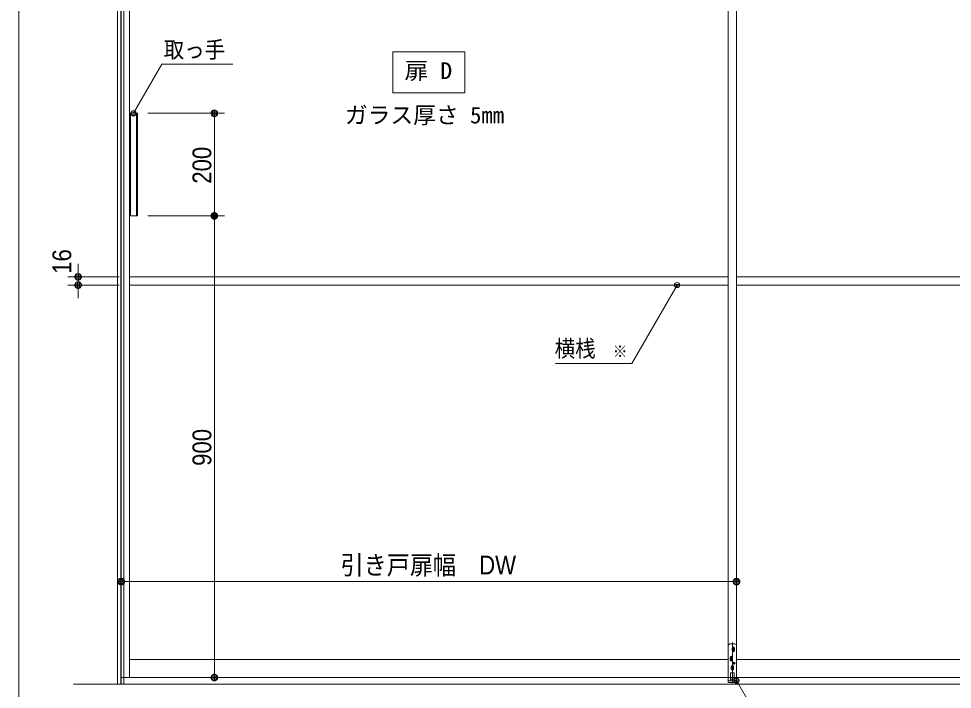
# Model space of a CAD drawing. Units: millimetres, scale not verified. Extents: x -6062 to 6062, y -3045 to 3045.
# Drawn here: x -5788 to -3967, y -1960 to -653 of the extents above; entities that cross this region are included whole.
import ezdxf
from ezdxf.enums import TextEntityAlignment as Align

# ---------------------------------------------------------------- set-up
doc = ezdxf.new("R2010")
doc.units = ezdxf.units.MM
doc.header["$LTSCALE"] = 20
for name, color, linetype, lineweight in [('0-0_2寸法-1', 7, 'Continuous', 9), ('0-1_0', 7, 'Continuous', 9), ('0-2_2寸法-3', 7, 'Continuous', 9), ('0-3_2寸法-2', 7, 'Continuous', 9), ('0-4_3一般', 7, 'Continuous', 9), ('0-5_1図面枠', 7, 'Continuous', 9)]:
    doc.layers.add(name, color=color, linetype=linetype, lineweight=lineweight)
doc.styles.add('ＭＳ ゴシック', font='')
doc.styles.add('ＭＳ Ｐゴシック', font='')
doc.styles.get('ＭＳ ゴシック').set_extended_font_data('MS Gothic')
doc.styles.get('ＭＳ Ｐゴシック').set_extended_font_data('MS PGothic')

# ---------------------------------------------------------------- blocks, each defined once
blk = doc.blocks.new('グループ-105')
at = {"layer": '0-5_1図面枠'}
blk.add_lwpolyline([(-80000, 55400), (80000, 55400), (80000, -55400), (-80000, -55400)], close=True, dxfattribs=at)
blk = doc.blocks.new('図面枠')
at = {"layer": '0-5_1図面枠'}
blk.add_blockref('グループ-105', (0, 0), dxfattribs=at)
blk = doc.blocks.new('_Dot')
at = {"layer": '0-1_0'}
for p, q in [((-10, 0), (-20, 0)), ((9.78, 2), (-9.78, 2)), ((7.99, 6), (-7.99, 6)), ((9.16, -3.98), (-9.16, -3.98)), ((6, -7.98), (-6, -7.98))]:
    blk.add_line(p, q, dxfattribs=at)
for points in [[(10, 0), (9.92, 1.25), (9.69, 2.49), (9.3, 3.68), (8.76, 4.82), (8.09, 5.88), (7.29, 6.85), (6.37, 7.71), (5.36, 8.44), (4.26, 9.05), (3.09, 9.51), (1.87, 9.82), (0.63, 9.98), (-0.63, 9.98), (-1.87, 9.82), (-3.09, 9.51), (-4.26, 9.05), (-5.36, 8.44), (-6.37, 7.71), (-7.29, 6.85), (-8.09, 5.88), (-8.76, 4.82), (-9.3, 3.68), (-9.69, 2.49), (-9.92, 1.25), (-10, 0), (0, 0)], [(-10, 0), (-9.92, -1.25), (-9.69, -2.49), (-9.3, -3.68), (-8.76, -4.82), (-8.09, -5.88), (-7.29, -6.85), (-6.37, -7.71), (-5.36, -8.44), (-4.26, -9.05), (-3.09, -9.51), (-1.87, -9.82), (-0.63, -9.98), (0.63, -9.98), (1.87, -9.82), (3.09, -9.51), (4.26, -9.05), (5.36, -8.44), (6.37, -7.71), (7.29, -6.85), (8.09, -5.88), (8.76, -4.82), (9.3, -3.68), (9.69, -2.49), (9.92, -1.25), (10, 0), (0, 0)]]:
    blk.add_lwpolyline(points, close=True, dxfattribs=at)
blk = doc.blocks.new('グループ-109')
at = {"layer": '0-4_3一般'}
for p, q in [((-76000, 7100), (-76000, -38740)), ((-75680, 7050), (-75680, -38740)), ((-52320, -38740), (-52320, 7050)), ((-52320, 7050), (-52320, -38740)), ((-52000, -38740), (-52000, 7050)), ((-52000, 7050), (-52000, -38740)), ((-75362, -16740), (-75682, -16740)), ((-75682, -20740), (-75682, -16740)), ((-75642, -20740), (-75642, -16740)), ((-75402, -20740), (-75402, -16740)), ((-75362, -16740), (-75362, -20740)), ((-75362, -20740), (-75682, -20740)), ((-75680, -23120), (-52320, -23120)), ((-52000, -23120), (-28640, -23120)), ((-75680, -23440), (-52320, -23440)), ((-52000, -23440), (-28640, -23440)), ((-52320, -37492.4), (-52320, -38934.4)), ((-52060, -37432.4), (-52260, -37432.4)), ((-52160, -37371.7), (-52160, -38958.4)), ((-52000, -38932.4), (-52000, -37492.4)), ((-52059.5, -37642.4), (-52180.5, -37642.4)), ((-52169.5, -37592.4), (-52070.5, -37592.4)), ((-52169.5, -37692.4), (-52070.5, -37692.4)), ((-52165, -37692.4), (-52165, -37592.4)), ((-52120, -37542.9), (-52120, -37641.9)), ((-52120, -37642.9), (-52120, -37741.9)), ((-52075, -37592.4), (-52075, -37692.4)), ((-52320, -38040), (-75680, -38040)), ((-52139.5, -38002.4), (-52260.5, -38002.4)), ((-52249.5, -37952.4), (-52150.5, -37952.4)), ((-52249.5, -38052.4), (-52150.5, -38052.4)), ((-52245, -38052.4), (-52245, -37952.4)), ((-52200, -37902.9), (-52200, -38001.9)), ((-52200, -38002.9), (-52200, -38101.9)), ((-52155, -37952.4), (-52155, -38052.4)), ((-52146.2, -38182.4), (-52053.8, -38182.4)), ((-52100, -38136.2), (-52100, -38228.6)), ((-28640, -38040), (-52000, -38040)), ((-52235, -38802.4), (-52235, -38562.4)), ((-52095, -38552.4), (-52225, -38552.4)), ((-52099.5, -38362.4), (-52220.5, -38362.4)), ((-52209.5, -38312.4), (-52110.5, -38312.4)), ((-52209.5, -38412.4), (-52110.5, -38412.4)), ((-52205, -38412.4), (-52205, -38312.4)), ((-52160, -38262.9), (-52160, -38361.9)), ((-52160, -38362.9), (-52160, -38461.9)), ((-52115, -38312.4), (-52115, -38412.4)), ((-52085, -38562.4), (-52085, -38802.4)), ((-76000, -38740), (-52000, -38740)), ((-52320, -38740), (-28320, -38740)), ((-52320, -38874.4), (-52220, -38874.4)), ((-52320, -38932.4), (-52000, -38932.4)), ((-52235, -38802.4), (-52085, -38802.4)), ((-52230, -38802.4), (-52230, -38874.4)), ((-52090, -38802.4), (-52230, -38802.4)), ((-52230, -38874.4), (-52090, -38874.4)), ((-52220, -38874.4), (-52224, -38874.4)), ((-52100, -38874.4), (-52000, -38874.4)), ((-52090, -38802.4), (-52090, -38874.4))]:
    blk.add_line(p, q, dxfattribs=at)
blk.add_lwpolyline([(-52224, -38874.4), (-52096, -38874.4), (-52100, -38874.4)], dxfattribs=at)
blk.add_circle((-52100, -38182.4), 42, dxfattribs=at)
for centre, radius, start, end in [((-52260, -37492.4), 60, 90, 180), ((-52060, -37492.4), 60, 0, 90), ((-52120, -37592.4), 45, 0, 180), ((-52120, -37692.4), 45, 180, 0), ((-52200, -37952.4), 45, 0, 180), ((-52200, -38052.4), 45, 180, 0), ((-52225, -38562.4), 10, 90, 180), ((-52160, -38312.4), 45, 0, 180), ((-52160, -38412.4), 45, 180, 0), ((-52095, -38562.4), 10, 0, 90)]:
    blk.add_arc(centre, radius, start, end, dxfattribs=at)
blk = doc.blocks.new('グループ-110')
at = {"layer": '0-4_3一般'}
for p, q in [((-76000, 8000), (-76000, -39000)), ((20736.5, -39000), (-77863.5, -39000))]:
    blk.add_line(p, q, dxfattribs=at)
blk = doc.blocks.new('グループ-111')
at = {"layer": '0-4_3一般'}
for name in ['グループ-110', 'グループ-109']:
    blk.add_blockref(name, (0, 0), dxfattribs=at)
blk = doc.blocks.new('グループ-112')
at = {"layer": '0-4_3一般'}
blk.add_line((-76020, -39000), (-76020, 8000), dxfattribs=at)
blk.add_lwpolyline([(-76140, 8000), (-75900, 8000), (-75900, -39000), (-76140, -39000)], close=True, dxfattribs=at)

msp = doc.modelspace()

# ---------------------------------------------------------------- linework, layer by layer
at = {"layer": '0-0_2寸法-1'}
for p, q in [((-5535.8, -837), (-5385.8, -837)), ((-5405.8, -1024.29), (-5405.8, -849.71)), ((-5535.6, -1037), (-5385.8, -1037)), ((-5535.6, -1037), (-5385.8, -1037)), ((-5405.8, -1049.71), (-5405.8, -1924.29)), ((-5587.5, -1730), (-5587.3, -1730)), ((-4387.5, -1730), (-4387.3, -1730)), ((-5574.79, -1750), (-4400.21, -1750)), ((-5535.8, -1937), (-5385.8, -1937))]:
    msp.add_line(p, q, dxfattribs=at)
at = {"layer": '0-2_2寸法-3'}
for p, q in [((-5558.91, -836.01), (-5568.69, -836.01)), ((-5563.63, -832.01), (-5563.97, -832.01)), ((-5563.63, -832.01), (-5563.97, -832.01)), ((-5559.8, -840.01), (-5567.8, -840.01)), ((-4498.61, -1171.01), (-4508.39, -1171.01)), ((-4499.5, -1175.01), (-4507.5, -1175.01)), ((-4503.33, -1167.01), (-4503.67, -1167.01)), ((-4503.33, -1167.01), (-4503.67, -1167.01)), ((-4382.6, -1942.11), (-4392.4, -1942.11)), ((-4383.5, -1946.11), (-4391.5, -1946.11)), ((-4387.31, -1938.11), (-4387.69, -1938.11)), ((-4387.31, -1938.11), (-4387.69, -1938.11))]:
    msp.add_line(p, q, dxfattribs=at)
msp.add_lwpolyline([(-5057.5, -717), (-4917.5, -717), (-4917.5, -797), (-5057.5, -797)], close=True, dxfattribs=at)
for points in [[(-5563.8, -837), (-5508.56, -741.33), (-5370.04, -741.33)], [(-4740.84, -1324.84), (-4591.74, -1324.84), (-4503.5, -1172)], [(-4387.5, -1943.1), (-4239.18, -2200), (-3969.85, -2200)]]:
    msp.add_lwpolyline(points, dxfattribs=at)
for centre in [(-5563.8, -837), (-5563.8, -837), (-4503.5, -1172), (-4503.5, -1172), (-4387.5, -1943.1), (-4387.5, -1943.1)]:
    msp.add_circle(centre, 5.01, dxfattribs=at)
at = {"layer": '0-3_2寸法-2'}
for p, q in [((-5671.5, -1143.29), (-5671.5, -1130.58)), ((-5591.5, -1156), (-5691.5, -1156)), ((-5671.5, -1172), (-5671.5, -1156)), ((-5591.5, -1172), (-5691.5, -1172)), ((-5671.5, -1184.71), (-5671.5, -1197.42))]:
    msp.add_line(p, q, dxfattribs=at)

# ---------------------------------------------------------------- block references
at = {"layer": '0-0_2寸法-1', "xscale": 0.6356201, "yscale": 0.6356201}
for p, rotation in [((-5405.8, -837), 90), ((-5405.8, -1037), 270), ((-5405.8, -1037), 90), ((-5587.5, -1750), 180), ((-5405.8, -1937), 270)]:
    msp.add_blockref('_Dot', p, dxfattribs=dict(at, rotation=rotation))
msp.add_blockref('_Dot', (-4387.5, -1750), dxfattribs=at)
at = {"layer": '0-3_2寸法-2', "xscale": 0.6356201, "yscale": 0.6356201}
for p, rotation in [((-5671.5, -1156), 270), ((-5671.5, -1172), 90)]:
    msp.add_blockref('_Dot', p, dxfattribs=dict(at, rotation=rotation))
at = {"layer": '0-4_3一般', "xscale": 0.05, "yscale": 0.05}
for name in ['グループ-111', 'グループ-112']:
    msp.add_blockref(name, (-1787.5, 0), dxfattribs=at)
at = {"layer": '0-5_1図面枠', "xscale": 0.05, "yscale": 0.05}
msp.add_blockref('図面枠', (-1787.5, 0), dxfattribs=at)

# ---------------------------------------------------------------- texts
at = {"layer": '0-0_2寸法-1', "style": 'ＭＳ Ｐゴシック', "width": 0.9}
for s, p in [('200', (-5400.84, -974.28)), ('900', (-5400.84, -1524.38))]:
    msp.add_text(s, height=36.66, rotation=90, dxfattribs=at).set_placement(p, align=Align.BOTTOM_LEFT)
msp.add_text('引き戸扉幅\u3000DW', height=36.69, dxfattribs=at).set_placement((-5159.66, -1747.07), align=Align.BOTTOM_LEFT)
at = {"layer": '0-2_2寸法-3', "style": 'ＭＳ ゴシック'}
for s, height, width, p in [('取っ手', 32.55, 0.9, (-5504.71, -738.94)), ('扉 D', 32.55, 1.05, (-5035.14, -779.87)), ('横桟', 32.55, 0.9, (-4742.2, -1321.66)), ('※', 23.25, 0.9, (-4628.84, -1319.88))]:
    msp.add_text(s, height=height, dxfattribs=dict(at, width=width)).set_placement(p, align=Align.BOTTOM_LEFT)
msp.add_text('ガラス厚さ 5mm', height=32.55, dxfattribs=at).set_placement((-5151.29, -866.45), align=Align.BOTTOM_LEFT)
at = {"layer": '0-3_2寸法-2', "style": 'ＭＳ Ｐゴシック', "width": 0.9}
msp.add_text('16', height=36.66, rotation=90, dxfattribs=at).set_placement((-5673.98, -1149.9), align=Align.BOTTOM_LEFT)

doc.saveas('drawing.dxf')
